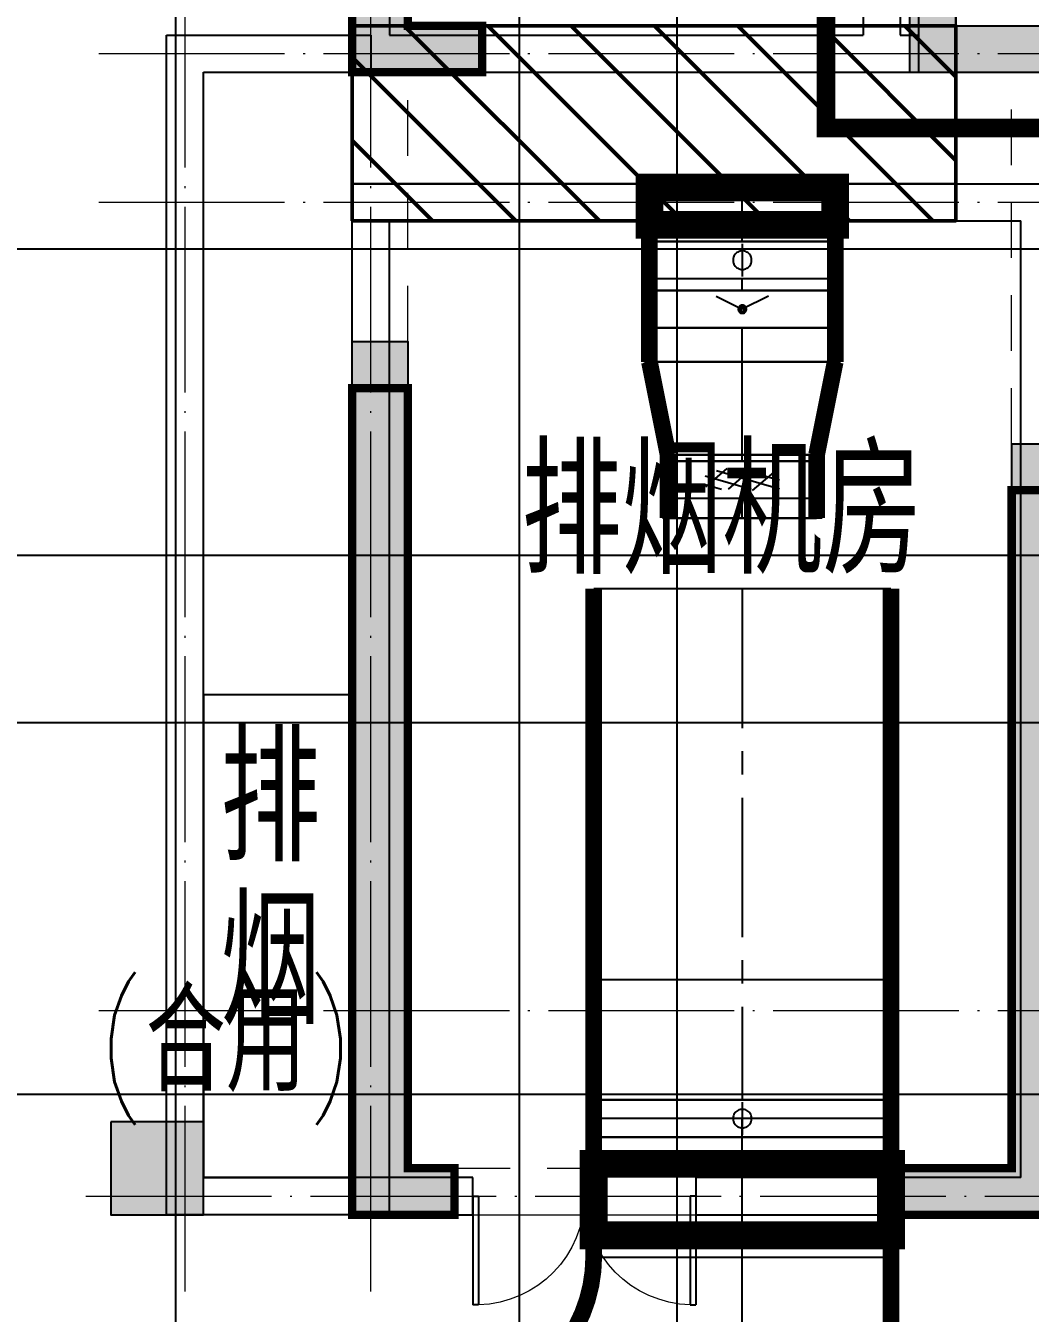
# Model space of a CAD drawing. Extents: x 369444 to 684549, y -549309 to 575337.
# Drawn here: x 571917 to 577324, y 265177 to 272107 of the extents above; entities that cross this region are included whole.
import ezdxf

# ---------------------------------------------------------------- set-up
doc = ezdxf.new("R2010")
doc.units = 0
doc.header["$LTSCALE"] = 1000
doc.header["$MEASUREMENT"] = 0
for name, pattern in [('CENTER2', [1.125, 0.75, -0.125, 0.125, -0.125]), ('DASH', [0.35, 0.25, -0.1]), ('DOTE', [2.42, 2, -0.2, 0.02, -0.2]), ('线型3', [500, 300, -200])]:
    doc.linetypes.add(name, pattern=pattern)
for name, color, linetype in [('00', 4, 'Continuous'), ('COLUMN', 9, 'Continuous'), ('DOTE', 1, 'Continuous'), ('DUCT-排烟中心线', 5, 'CENTER2'), ('DUCT-排烟法兰', 4, 'Continuous'), ('DUCT-排烟管', 2, 'Continuous'), ('DUCT-排烟管端线', 4, 'Continuous'), ('DUCT-排烟阀门', 7, 'Continuous'), ('PUB_HATCH', 8, 'Continuous'), ('T-填充', 8, 'Continuous'), ('WALL', 9, 'Continuous'), ('WINDOW', 4, 'Continuous'), ('砼墙', 151, 'Continuous'), ('车库风井', 6, 'Continuous'), ('防火分区线', 7, 'Continuous'), ('颜洞口', 1, 'Continuous'), ('风管标注', 3, 'Continuous')]:
    doc.layers.add(name, color=color, linetype=linetype)
for name, color, linetype, lineweight in [('DOTE2', 122, 'DOTE', 9), ('TEXT', 7, 'Continuous', 13), ('梁', 4, 'Continuous', 18), ('梁虚线', 134, '线型3', 18)]:
    doc.layers.add(name, color=color, linetype=linetype, lineweight=lineweight)
doc.layers.add('FH-全面积', color=1, linetype='Continuous', lineweight=50, plot=False)
doc.styles.add('_HZTXT', font='txt.shx', dxfattribs={"width": 0.8, "bigfont": 'HZTXT.shx'})

# ---------------------------------------------------------------- blocks, each defined once
blk = doc.blocks.new('$DorLib2D$00000002')
for p, q in [((-0.5, 0), (-0.5, 0.4875)), ((-0.475, 0.4875), (-0.5, 0.4875)), ((-0.475, 0), (-0.475, 0.4875)), ((0.475, 0), (0.475, 0.4875)), ((0.475, 0.4875), (0.5, 0.4875)), ((0.5, 0), (0.5, 0.4875)), ((-0.5, 0), (-0.475, 0)), ((0.5, 0), (0.475, 0))]:
    blk.add_line(p, q)
at = {"lineweight": 13}
for centre, start, end in [((-0.4875, 0), 0, 88.53072), ((0.4875, 0), 91.46928, 180)]:
    blk.add_arc(centre, 0.4875, start, end, dxfattribs=at)
blk = doc.blocks.new('column500')
h = blk.add_hatch(color=0)
h.dxf.hatch_style = 1
h.paths.add_polyline_path([(-216380.9, -381439.9), (-215880.9, -381439.9), (-215880.9, -380939.9), (-216380.9, -380939.9)])
at = {"color": 0}
blk.add_lwpolyline([(-216380.9, -381439.9), (-215880.9, -381439.9), (-215880.9, -380939.9), (-216380.9, -380939.9)], close=True, dxfattribs=at)
blk = doc.blocks.new('ppljkghdfgdf')
h = blk.add_hatch(color=0)
h.dxf.hatch_style = 1
h.paths.add_polyline_path([(38490832371.5, 3905363301), (38490832371.5, 3905363101), (38490832571.5, 3905363101), (38490832571.5, 3905363301)])
at = {"color": 0}
blk.add_lwpolyline([(38490832371.5, 3905363301), (38490832371.5, 3905363101), (38490832571.5, 3905363101), (38490832571.5, 3905363301)], close=True, dxfattribs=at)
blk = doc.blocks.new('N-风管')
at = {"layer": 'DUCT-排烟中心线', "color": 0}
for p, q in [((38489411730.664467, 3905365418.892407), (38489411730.664467, 3905365730.369666)), ((38489411730.664467, 3905365418.892407), (38489411730.664467, 3905365730.369666)), ((38489411730.664467, 3905365154.890109), (38489411730.664467, 3905365218.492407)), ((38489411730.664467, 3905364771.28462), (38489411730.664467, 3905364954.490109)), ((38489411730.664467, 3905364271.28462), (38489411730.664467, 3905364771.28462)), ((38489411730.664467, 3905364236.709904), (38489411730.664467, 3905364271.28462)), ((38489411730.664467, 3905363930.569667), (38489411730.664467, 3905364036.309904)), ((38489411730.664467, 3905363550.469666), (38489411730.664467, 3905360798.58187)), ((38489411730.664467, 3905359951.875296), (38489411730.664467, 3905360698.38187)), ((38489411730.664467, 3905358355.368617), (38489411730.664467, 3905360005.368721))]:
    blk.add_line(p, q, dxfattribs=at)
at = {"layer": 'DUCT-排烟法兰', "color": 0}
for p, q in [((38489412260.664467, 3905365418.792407), (38489411200.664467, 3905365418.792407)), ((38489412260.664467, 3905365418.792407), (38489411200.664467, 3905365418.792407)), ((38489412260.664467, 3905365218.592407), (38489411200.664467, 3905365218.592407)), ((38489412260.664467, 3905364771.18462), (38489411200.664467, 3905364771.18462)), ((38489412160.664467, 3905364271.38462), (38489411300.664467, 3905364271.38462)), ((38489412160.664467, 3905364236.609904), (38489411300.664467, 3905364236.609904)), ((38489412160.664467, 3905364036.409904), (38489411300.664467, 3905364036.409904)), ((38489412160.664467, 3905363930.469666), (38489411300.664467, 3905363930.469666)), ((38489412570.664467, 3905361444.788444), (38489410890.664467, 3905361444.788444)), ((38489410890.664467, 3905360798.48187), (38489412570.664467, 3905360798.48187)), ((38489410890.664467, 3905360598.28187), (38489412570.664467, 3905360598.28187))]:
    blk.add_line(p, q, dxfattribs=at)
at = {"layer": 'DUCT-排烟法兰', "color": 0, "linetype": 'ByBlock'}
for p, q in [((38489412260.664467, 3905365154.790109), (38489411200.664467, 3905365154.790109)), ((38489412260.664467, 3905364954.590109), (38489411200.664467, 3905364954.590109))]:
    blk.add_line(p, q, dxfattribs=at)
at = {"layer": 'DUCT-排烟管', "color": 0, "const_width": 90}
for points in [[(38489411230.664467, 3905365730.369666), (38489411230.664467, 3905365418.892407)], [(38489411230.664467, 3905365730.369666), (38489411230.664467, 3905365418.892407)], [(38489412230.664467, 3905365418.892407), (38489412230.664467, 3905365730.369666)], [(38489412230.664467, 3905365418.892407), (38489412230.664467, 3905365730.369666)], [(38489411230.664467, 3905365218.692407), (38489411230.664467, 3905365418.692407)], [(38489412230.664467, 3905365418.692407), (38489412230.664467, 3905365218.692407)], [(38489411230.664467, 3905365218.492407), (38489411230.664467, 3905365154.890109)], [(38489412230.664467, 3905365154.890109), (38489412230.664467, 3905365218.492407)], [(38489411230.664467, 3905364954.690109), (38489411230.664467, 3905365154.690109)], [(38489412230.664467, 3905365154.690109), (38489412230.664467, 3905364954.690109)], [(38489411230.664467, 3905364954.490109), (38489411230.664467, 3905364771.28462)], [(38489412230.664467, 3905364771.28462), (38489412230.664467, 3905364954.490109)], [(38489411330.664467, 3905364271.28462), (38489411230.664467, 3905364771.28462)], [(38489412130.664467, 3905364271.28462), (38489412230.664467, 3905364771.28462)], [(38489411330.664467, 3905364271.28462), (38489411330.664467, 3905364236.709904)], [(38489412130.664467, 3905364236.709904), (38489412130.664467, 3905364271.28462)], [(38489411330.664467, 3905364036.509904), (38489411330.664467, 3905364236.509904)], [(38489412130.664467, 3905364236.509904), (38489412130.664467, 3905364036.509904)], [(38489411330.664467, 3905364036.309904), (38489411330.664467, 3905363930.569667)], [(38489412130.664467, 3905363930.569667), (38489412130.664467, 3905364036.309904)], [(38489410930.664467, 3905363550.469666), (38489410930.664467, 3905360798.58187)], [(38489412530.664467, 3905360798.58187), (38489412530.664467, 3905363550.469666)], [(38489410930.664467, 3905360598.38187), (38489410930.664467, 3905360798.38187)], [(38489412530.664467, 3905360798.38187), (38489412530.664467, 3905360598.38187)], [(38489410930.664467, 3905360698.38187), (38489410930.664467, 3905359951.875296)], [(38489412530.664467, 3905359951.875296), (38489412530.664467, 3905360698.38187)], [(38489410930.664467, 3905360005.368721), (38489410930.664467, 3905359955.368719)], [(38489412530.664467, 3905359355.368617), (38489412530.664467, 3905360005.368721)]]:
    blk.add_lwpolyline(points, dxfattribs=at)
at = {"layer": 'DUCT-排烟管', "color": 0, "extrusion": (0, 0, -1), "const_width": 90}
blk.add_lwpolyline([(-38489410930.664467, 3905359955.368719, 0.4142135542), (-38489410130.664467, 3905359155.368719)], format="xyb", dxfattribs=at)
at = {"layer": 'DUCT-排烟管端线', "color": 0}
for p, q in [((38489412230.664467, 3905365730.369666), (38489411230.664467, 3905365730.369666)), ((38489412230.664467, 3905365730.369666), (38489411230.664467, 3905365730.369666)), ((38489411230.664467, 3905365418.892407), (38489412230.664467, 3905365418.892407)), ((38489411230.664467, 3905365418.892407), (38489412230.664467, 3905365418.892407)), ((38489412230.664467, 3905365418.692407), (38489411230.664467, 3905365418.692407)), ((38489412230.664467, 3905365218.692407), (38489411230.664467, 3905365218.692407)), ((38489412230.664467, 3905365218.492407), (38489411230.664467, 3905365218.492407)), ((38489411230.664467, 3905365154.890109), (38489412230.664467, 3905365154.890109)), ((38489411230.664467, 3905365154.690109), (38489412230.664467, 3905365154.690109)), ((38489411230.664467, 3905364954.690109), (38489412230.664467, 3905364954.690109)), ((38489412230.664467, 3905364954.490109), (38489411230.664467, 3905364954.490109)), ((38489411230.664467, 3905364771.28462), (38489412230.664467, 3905364771.28462)), ((38489412230.664467, 3905364771.28462), (38489411230.664467, 3905364771.28462)), ((38489412130.664467, 3905364271.28462), (38489411330.664467, 3905364271.28462)), ((38489411330.664467, 3905364271.28462), (38489412130.664467, 3905364271.28462)), ((38489411330.664467, 3905364236.709904), (38489412130.664467, 3905364236.709904)), ((38489412130.664467, 3905364236.509904), (38489411330.664467, 3905364236.509904)), ((38489412130.664467, 3905364036.509904), (38489411330.664467, 3905364036.509904)), ((38489412130.664467, 3905364036.309904), (38489411330.664467, 3905364036.309904)), ((38489411330.664467, 3905363930.569667), (38489412130.664467, 3905363930.569667)), ((38489412530.664467, 3905363550.469666), (38489410930.664467, 3905363550.469666)), ((38489410930.664467, 3905360798.58187), (38489412530.664467, 3905360798.58187)), ((38489412530.664467, 3905360798.38187), (38489410930.664467, 3905360798.38187)), ((38489412530.664467, 3905360698.38187), (38489410930.664467, 3905360698.38187)), ((38489412530.664467, 3905360598.38187), (38489410930.664467, 3905360598.38187)), ((38489412530.664467, 3905360005.368721), (38489410930.664467, 3905360005.368721)), ((38489410930.664467, 3905359951.875296), (38489412530.664467, 3905359951.875296))]:
    blk.add_line(p, q, dxfattribs=at)
at = {"layer": 'DUCT-排烟阀门', "color": 0}
for p, q in [((38489411688.448067, 3905365345.483747), (38489411685.423111, 3905365339.981372)), ((38489411692.138802, 3905365350.563607), (38489411688.448067, 3905365345.483747)), ((38489411696.437111, 3905365355.140839), (38489411692.138802, 3905365350.563607)), ((38489411701.275208, 3905365359.143257), (38489411696.437111, 3905365355.140839)), ((38489411706.576782, 3905365362.507741), (38489411701.275208, 3905365359.143257)), ((38489411712.25824, 3905365365.181231), (38489411706.576782, 3905365362.507741)), ((38489411718.229973, 3905365367.121565), (38489411712.25824, 3905365365.181231)), ((38489411724.397797, 3905365368.298142), (38489411718.229973, 3905365367.121565)), ((38489411730.664467, 3905365368.692407), (38489411724.397797, 3905365368.298142)), ((38489411730.664467, 3905365406.192407), (38489411730.664467, 3905365231.192407)), ((38489411736.931129, 3905365368.298142), (38489411730.664467, 3905365368.692407)), ((38489411743.098961, 3905365367.121565), (38489411736.931129, 3905365368.298142)), ((38489411749.070686, 3905365365.181231), (38489411743.098961, 3905365367.121565)), ((38489411754.752151, 3905365362.507741), (38489411749.070686, 3905365365.181231)), ((38489411760.053726, 3905365359.143257), (38489411754.752151, 3905365362.507741)), ((38489411764.891823, 3905365355.140839), (38489411760.053726, 3905365359.143257)), ((38489411769.190132, 3905365350.563606), (38489411764.891823, 3905365355.140839)), ((38489411772.880859, 3905365345.483747), (38489411769.190132, 3905365350.563606)), ((38489411775.905823, 3905365339.981371), (38489411772.880859, 3905365345.483747)), ((38489411681.550102, 3905365328.061473), (38489411680.76313, 3905365321.831933)), ((38489411680.76313, 3905365321.831933), (38489411680.76313, 3905365315.552881)), ((38489411680.76313, 3905365315.552881), (38489411681.550102, 3905365309.323341)), ((38489411683.111641, 3905365334.143257), (38489411681.550102, 3905365328.061473)), ((38489411681.550102, 3905365309.323341), (38489411683.111641, 3905365303.241558)), ((38489411685.423111, 3905365339.981372), (38489411683.111641, 3905365334.143257)), ((38489411683.111641, 3905365303.241558), (38489411685.423111, 3905365297.403443)), ((38489411685.423111, 3905365297.403443), (38489411688.448067, 3905365291.901068)), ((38489411688.448067, 3905365291.901068), (38489411692.138802, 3905365286.821208)), ((38489411692.138802, 3905365286.821208), (38489411696.437111, 3905365282.243976)), ((38489411696.437111, 3905365282.243976), (38489411701.275208, 3905365278.241558)), ((38489411701.275208, 3905365278.241558), (38489411706.576782, 3905365274.877073)), ((38489411706.576782, 3905365274.877073), (38489411712.25824, 3905365272.203583)), ((38489411749.070686, 3905365272.203583), (38489411754.752151, 3905365274.877073)), ((38489411754.752151, 3905365274.877073), (38489411760.053726, 3905365278.241557)), ((38489411760.053726, 3905365278.241557), (38489411764.891823, 3905365282.243976)), ((38489411764.891823, 3905365282.243976), (38489411769.190132, 3905365286.821208)), ((38489411769.190132, 3905365286.821208), (38489411772.880859, 3905365291.901067)), ((38489411772.880859, 3905365291.901067), (38489411775.905823, 3905365297.403442)), ((38489411778.217293, 3905365334.143257), (38489411775.905823, 3905365339.981371)), ((38489411775.905823, 3905365297.403442), (38489411778.217293, 3905365303.241557)), ((38489411779.778831, 3905365328.061473), (38489411778.217293, 3905365334.143257)), ((38489411778.217293, 3905365303.241557), (38489411779.778831, 3905365309.323341)), ((38489411780.565804, 3905365321.831933), (38489411779.778831, 3905365328.061473)), ((38489411779.778831, 3905365309.323341), (38489411780.565804, 3905365315.552881)), ((38489411780.565804, 3905365315.552881), (38489411780.565804, 3905365321.831933)), ((38489411712.25824, 3905365272.203583), (38489411718.229973, 3905365270.263249)), ((38489411718.229973, 3905365270.263249), (38489411724.397797, 3905365269.086672)), ((38489411724.397797, 3905365269.086672), (38489411730.664467, 3905365268.692407)), ((38489411730.664467, 3905365268.692407), (38489411736.931129, 3905365269.086672)), ((38489411736.931129, 3905365269.086672), (38489411743.098961, 3905365270.263249)), ((38489411743.098961, 3905365270.263249), (38489411749.070686, 3905365272.203583)), ((38489411590.664467, 3905365124.690109), (38489411730.664467, 3905365054.690109)), ((38489411712.981827, 3905365068.043432), (38489411710.829247, 3905365064.566892)), ((38489411715.736572, 3905365071.065241), (38489411712.981827, 3905365068.043432)), ((38489411718.999657, 3905365073.529415), (38489411715.736572, 3905365071.065241)), ((38489411722.660004, 3905365075.352039), (38489411718.999657, 3905365073.529415)), ((38489411722.551529, 3905365067.314098), (38489411720.309036, 3905365065.550582)), ((38489411725.087242, 3905365068.621349), (38489411722.551529, 3905365067.314098)), ((38489411726.592903, 3905365076.471045), (38489411722.660004, 3905365075.352039)), ((38489411727.824532, 3905365069.425089), (38489411725.087242, 3905365068.621349)), ((38489411730.664467, 3905365076.848329), (38489411726.592903, 3905365076.471045)), ((38489411730.664467, 3905365069.696269), (38489411727.824532, 3905365069.425089)), ((38489411870.664467, 3905365124.690109), (38489411730.664467, 3905365054.690109)), ((38489411734.736031, 3905365076.47104), (38489411730.664467, 3905365076.848329)), ((38489411733.504402, 3905365069.425086), (38489411730.664467, 3905365069.696269)), ((38489411736.241692, 3905365068.621344), (38489411733.504402, 3905365069.425086)), ((38489411738.668938, 3905365075.352028), (38489411734.736031, 3905365076.47104)), ((38489411738.777397, 3905365067.31409), (38489411736.241692, 3905365068.621344)), ((38489411742.329269, 3905365073.529398), (38489411738.668938, 3905365075.352028)), ((38489411741.019897, 3905365065.550572), (38489411738.777397, 3905365067.31409)), ((38489411745.592361, 3905365071.06522), (38489411742.329269, 3905365073.529398)), ((38489411748.347107, 3905365068.043407), (38489411745.592361, 3905365071.06522)), ((38489411750.499687, 3905365064.566863), (38489411748.347107, 3905365068.043407)), ((38489411709.352127, 3905365060.754009), (38489411708.600769, 3905365056.734627)), ((38489411708.600769, 3905365056.734627), (38489411708.600769, 3905365052.645622)), ((38489411708.600769, 3905365052.645622), (38489411709.352127, 3905365048.626239)), ((38489411710.829247, 3905365064.566892), (38489411709.352127, 3905365060.754009)), ((38489411709.352127, 3905365048.626239), (38489411710.829247, 3905365044.813354)), ((38489411710.829247, 3905365044.813354), (38489411712.981827, 3905365041.336811)), ((38489411712.981827, 3905365041.336811), (38489411715.736572, 3905365038.314998)), ((38489411716.081306, 3905365058.227952), (38489411715.675308, 3905365055.404138)), ((38489411715.675308, 3905365055.404138), (38489411715.81105, 3905365052.554517)), ((38489411715.736572, 3905365038.314998), (38489411718.999657, 3905365035.850819)), ((38489411715.81105, 3905365052.554517), (38489411716.483627, 3905365049.782082)), ((38489411717.014389, 3905365060.9239), (38489411716.081306, 3905365058.227952)), ((38489411716.483627, 3905365049.782082), (38489411717.668747, 3905365047.187036)), ((38489411718.440811, 3905365063.394542), (38489411717.014389, 3905365060.9239)), ((38489411717.668747, 3905365047.187036), (38489411719.32357, 3905365044.86317)), ((38489411720.309036, 3905365065.550582), (38489411718.440811, 3905365063.394542)), ((38489411718.999657, 3905365035.850819), (38489411722.660004, 3905365034.02819)), ((38489411719.32357, 3905365044.86317), (38489411721.388283, 3905365042.894475)), ((38489411720.234711, 3905365057.220338), (38489411719.944344, 3905365055.200769)), ((38489411719.944344, 3905365055.200769), (38489411720.04142, 3905365053.162743)), ((38489411720.04142, 3905365053.162743), (38489411720.522453, 3905365051.17992)), ((38489411720.902039, 3905365059.148458), (38489411720.234711, 3905365057.220338)), ((38489411720.522453, 3905365051.17992), (38489411721.370033, 3905365049.323965)), ((38489411721.922203, 3905365060.915442), (38489411720.902039, 3905365059.148458)), ((38489411721.370033, 3905365049.323965), (38489411722.553551, 3905365047.661955)), ((38489411721.388283, 3905365042.894475), (38489411723.788254, 3905365041.352106)), ((38489411723.258339, 3905365062.457427), (38489411721.922203, 3905365060.915442)), ((38489411722.553551, 3905365047.661955), (38489411724.030212, 3905365046.253962)), ((38489411722.660004, 3905365034.02819), (38489411726.592903, 3905365032.909178)), ((38489411724.862152, 3905365063.718679), (38489411723.258339, 3905365062.457427)), ((38489411723.788254, 3905365041.352106), (38489411726.436737, 3905365040.291806)), ((38489411724.030212, 3905365046.253962), (38489411725.746651, 3905365045.150873)), ((38489411726.675682, 3905365064.653616), (38489411724.862152, 3905365063.718679)), ((38489411725.746651, 3905365045.150873), (38489411727.640831, 3905365044.392557)), ((38489411726.436737, 3905365040.291806), (38489411729.238037, 3905365039.751899)), ((38489411726.592903, 3905365032.909178), (38489411730.664467, 3905365032.531889)), ((38489411728.633369, 3905365065.228446), (38489411726.675682, 3905365064.653616)), ((38489411727.640831, 3905365044.392557), (38489411729.644287, 3905365044.006421)), ((38489411730.664467, 3905365065.422393), (38489411728.633369, 3905365065.228446)), ((38489411729.238037, 3905365039.751899), (38489411732.090889, 3905365039.751897)), ((38489411729.644287, 3905365044.006421), (38489411731.684639, 3905365044.006422)), ((38489411732.695557, 3905365065.228447), (38489411730.664467, 3905365065.422393)), ((38489411730.664467, 3905365032.531889), (38489411734.736031, 3905365032.909172)), ((38489411731.684639, 3905365044.006422), (38489411733.688103, 3905365044.392558)), ((38489411732.090889, 3905365039.751897), (38489411734.892189, 3905365040.291802)), ((38489411734.653252, 3905365064.653618), (38489411732.695557, 3905365065.228447)), ((38489411733.688103, 3905365044.392558), (38489411735.582283, 3905365045.150876)), ((38489411736.466782, 3905365063.718682), (38489411734.653252, 3905365064.653618)), ((38489411734.736031, 3905365032.909172), (38489411738.668938, 3905365034.028178)), ((38489411734.892189, 3905365040.291802), (38489411737.540688, 3905365041.352098)), ((38489411735.582283, 3905365045.150876), (38489411737.298721, 3905365046.253965)), ((38489411738.070587, 3905365062.45743), (38489411736.466782, 3905365063.718682)), ((38489411737.298721, 3905365046.253965), (38489411738.775383, 3905365047.661959)), ((38489411737.540688, 3905365041.352098), (38489411739.940659, 3905365042.894466)), ((38489411739.406731, 3905365060.915446), (38489411738.070587, 3905365062.45743)), ((38489411738.668938, 3905365034.028178), (38489411742.329269, 3905365035.850802)), ((38489411738.775383, 3905365047.661959), (38489411739.9589, 3905365049.323969)), ((38489411740.426903, 3905365059.148463), (38489411739.406731, 3905365060.915446)), ((38489411739.940659, 3905365042.894466), (38489411742.005363, 3905365044.863158)), ((38489411739.9589, 3905365049.323969), (38489411740.806488, 3905365051.179925)), ((38489411741.094223, 3905365057.220343), (38489411740.426903, 3905365059.148463)), ((38489411740.806488, 3905365051.179925), (38489411741.287514, 3905365053.162748)), ((38489411742.888123, 3905365063.394529), (38489411741.019897, 3905365065.550572)), ((38489411741.384598, 3905365055.200774), (38489411741.094223, 3905365057.220343)), ((38489411741.287514, 3905365053.162748), (38489411741.384598, 3905365055.200774)), ((38489411742.005363, 3905365044.863158), (38489411743.660179, 3905365047.187022)), ((38489411742.329269, 3905365035.850802), (38489411745.592361, 3905365038.314976)), ((38489411744.314537, 3905365060.923886), (38489411742.888123, 3905365063.394529)), ((38489411743.660179, 3905365047.187022), (38489411744.845299, 3905365049.782068)), ((38489411745.247627, 3905365058.227938), (38489411744.314537, 3905365060.923886)), ((38489411744.845299, 3905365049.782068), (38489411745.517883, 3905365052.554502)), ((38489411745.653633, 3905365055.404123), (38489411745.247627, 3905365058.227938)), ((38489411745.517883, 3905365052.554502), (38489411745.653633, 3905365055.404123)), ((38489411745.592361, 3905365038.314976), (38489411748.347107, 3905365041.336785)), ((38489411748.347107, 3905365041.336785), (38489411750.499687, 3905365044.813326)), ((38489411751.976807, 3905365060.753978), (38489411750.499687, 3905365064.566863)), ((38489411750.499687, 3905365044.813326), (38489411751.976807, 3905365048.626209)), ((38489411752.728157, 3905365056.734595), (38489411751.976807, 3905365060.753978)), ((38489411751.976807, 3905365048.626209), (38489411752.728157, 3905365052.64559)), ((38489411752.728157, 3905365052.64559), (38489411752.728157, 3905365056.734595)), ((38489411533.825958, 3905364098.117055), (38489411649.296013, 3905364198.117055)), ((38489411591.493797, 3905364186.509904), (38489411930.664467, 3905364088.599764)), ((38489411656.363083, 3905364086.509904), (38489411771.833138, 3905364186.509904)), ((38489411751.493797, 3905364186.509904), (38489411930.664467, 3905364134.787786)), ((38489411785.860451, 3905364078.384899), (38489411901.330513, 3905364178.384899)), ((38489411530.664467, 3905364157.881796), (38489411777.903954, 3905364086.509904)), ((38489411530.664467, 3905364111.693775), (38489411617.903954, 3905364086.509904)), ((38489411730.664467, 3905360785.88187), (38489411730.664467, 3905360610.88187)), ((38489411681.550102, 3905360707.750936), (38489411680.76313, 3905360701.521396)), ((38489411680.76313, 3905360701.521396), (38489411680.76313, 3905360695.242344)), ((38489411683.111641, 3905360713.83272), (38489411681.550102, 3905360707.750936)), ((38489411685.423111, 3905360719.670835), (38489411683.111641, 3905360713.83272)), ((38489411688.448067, 3905360725.17321), (38489411685.423111, 3905360719.670835)), ((38489411692.138802, 3905360730.253069), (38489411688.448067, 3905360725.17321)), ((38489411696.437111, 3905360734.830301), (38489411692.138802, 3905360730.253069)), ((38489411701.275208, 3905360738.83272), (38489411696.437111, 3905360734.830301)), ((38489411706.576782, 3905360742.197204), (38489411701.275208, 3905360738.83272)), ((38489411712.25824, 3905360744.870694), (38489411706.576782, 3905360742.197204)), ((38489411718.229973, 3905360746.811028), (38489411712.25824, 3905360744.870694)), ((38489411724.397797, 3905360747.987605), (38489411718.229973, 3905360746.811028)), ((38489411730.664467, 3905360748.38187), (38489411724.397797, 3905360747.987605)), ((38489411736.931129, 3905360747.987605), (38489411730.664467, 3905360748.38187)), ((38489411743.098961, 3905360746.811028), (38489411736.931129, 3905360747.987605)), ((38489411749.070686, 3905360744.870694), (38489411743.098961, 3905360746.811028)), ((38489411754.752151, 3905360742.197204), (38489411749.070686, 3905360744.870694)), ((38489411760.053726, 3905360738.832719), (38489411754.752151, 3905360742.197204)), ((38489411764.891823, 3905360734.830301), (38489411760.053726, 3905360738.832719)), ((38489411769.190132, 3905360730.253069), (38489411764.891823, 3905360734.830301)), ((38489411772.880859, 3905360725.173209), (38489411769.190132, 3905360730.253069)), ((38489411775.905823, 3905360719.670834), (38489411772.880859, 3905360725.173209)), ((38489411778.217293, 3905360713.832719), (38489411775.905823, 3905360719.670834)), ((38489411779.778831, 3905360707.750936), (38489411778.217293, 3905360713.832719)), ((38489411780.565804, 3905360701.521396), (38489411779.778831, 3905360707.750936)), ((38489411780.565804, 3905360695.242343), (38489411780.565804, 3905360701.521396)), ((38489411680.76313, 3905360695.242344), (38489411681.550102, 3905360689.012804)), ((38489411681.550102, 3905360689.012804), (38489411683.111641, 3905360682.93102)), ((38489411683.111641, 3905360682.93102), (38489411685.423111, 3905360677.092906)), ((38489411685.423111, 3905360677.092906), (38489411688.448067, 3905360671.59053)), ((38489411688.448067, 3905360671.59053), (38489411692.138802, 3905360666.510671)), ((38489411692.138802, 3905360666.510671), (38489411696.437111, 3905360661.933438)), ((38489411696.437111, 3905360661.933438), (38489411701.275208, 3905360657.93102)), ((38489411701.275208, 3905360657.93102), (38489411706.576782, 3905360654.566536)), ((38489411706.576782, 3905360654.566536), (38489411712.25824, 3905360651.893045)), ((38489411712.25824, 3905360651.893045), (38489411718.229973, 3905360649.952712)), ((38489411718.229973, 3905360649.952712), (38489411724.397797, 3905360648.776135)), ((38489411724.397797, 3905360648.776135), (38489411730.664467, 3905360648.38187)), ((38489411730.664467, 3905360648.38187), (38489411736.931129, 3905360648.776134)), ((38489411736.931129, 3905360648.776134), (38489411743.098961, 3905360649.952712)), ((38489411743.098961, 3905360649.952712), (38489411749.070686, 3905360651.893045)), ((38489411749.070686, 3905360651.893045), (38489411754.752151, 3905360654.566535)), ((38489411754.752151, 3905360654.566535), (38489411760.053726, 3905360657.93102)), ((38489411760.053726, 3905360657.93102), (38489411764.891823, 3905360661.933438)), ((38489411764.891823, 3905360661.933438), (38489411769.190132, 3905360666.51067)), ((38489411769.190132, 3905360666.51067), (38489411772.880859, 3905360671.59053)), ((38489411772.880859, 3905360671.59053), (38489411775.905823, 3905360677.092905)), ((38489411775.905823, 3905360677.092905), (38489411778.217293, 3905360682.93102)), ((38489411778.217293, 3905360682.93102), (38489411779.778831, 3905360689.012804)), ((38489411779.778831, 3905360689.012804), (38489411780.565804, 3905360695.242343))]:
    blk.add_line(p, q, dxfattribs=at)
at = {"layer": '颜洞口', "color": 0, "const_width": 150}
blk.add_lwpolyline([(38489411230.664467, 3905365509.007752), (38489412230.664467, 3905365509.007752), (38489412230.664467, 3905365709.546528), (38489411230.664467, 3905365709.546528)], close=True, dxfattribs=at)
at = {"layer": '颜洞口', "color": 0, "const_width": 150, "elevation": -3000}
blk.add_lwpolyline([(38489412530.657387, 3905360454.791641), (38489410930.666634, 3905360454.791641), (38489410930.666634, 3905360069.934337), (38489412530.657387, 3905360069.934337)], close=True, dxfattribs=at)
blk = doc.blocks.new('17#梁图')
at = {"layer": '梁', "color": 0, "lineweight": 18, "ltscale": 1}
for p, q in [((-4584209.7, 2806623.2), (-4584209.7, 2808073.2)), ((-4583659.7, 2801923.2), (-4581259.7, 2801923.2))]:
    blk.add_line(p, q, dxfattribs=at)
at = {"layer": '梁虚线', "color": 0, "lineweight": 18, "ltscale": 0.001}
for p, q in [((-4583909.7, 2806623.2), (-4583909.7, 2808073.2)), ((-4583509.7, 2808073.2), (-4581209.7, 2808073.2)), ((-4580659.7, 2806073.2), (-4580659.7, 2808073.2)), ((-4583659.7, 2802173.2), (-4581259.7, 2802173.2))]:
    blk.add_line(p, q, dxfattribs=at)
at = {"layer": '砼墙', "color": 0, "ltscale": 1}
for p, q in [((-4581209.7, 2811223.2), (-4581209.7, 2808073.2)), ((-4581209.7, 2808073.2), (-4577609.7, 2808073.2))]:
    blk.add_line(p, q, dxfattribs=at)
at = {"layer": '砼墙', "color": 0, "ltscale": 1, "const_width": 45}
for points in [[(-4583509.7, 2808073.2), (-4584209.7, 2808073.2), (-4584209.7, 2811473.2), (-4583534.7, 2811473.2), (-4583534.7, 2811223.2), (-4583909.7, 2811223.2), (-4583909.7, 2808323.2), (-4583509.7, 2808323.2)], [(-4583659.7, 2801923.2), (-4584209.7, 2801923.2), (-4584209.7, 2806373.2), (-4583909.7, 2806373.2), (-4583909.7, 2802173.2), (-4583659.7, 2802173.2)], [(-4579709.7, 2802923.2), (-4580409.7, 2802923.2), (-4580409.7, 2801923.2), (-4581259.7, 2801923.2), (-4581259.7, 2802173.2), (-4580659.7, 2802173.2), (-4580659.7, 2803173.2), (-4580659.7, 2805823.2), (-4580409.7, 2805823.2), (-4580409.7, 2803173.2), (-4579709.7, 2803173.2)]]:
    blk.add_lwpolyline(points, close=True, dxfattribs=at)

msp = doc.modelspace()

# ---------------------------------------------------------------- hatches: boundary and pattern name
at = {"layer": 'FH-全面积'}
h = msp.add_hatch(dxfattribs=at)
h.set_pattern_fill('ANSI31', color=4, scale=200, angle=90)
h.set_pattern_definition([(135, (-4391550.1, -1821318.92), (-224.506403, -224.506403), [])])
h.paths.add_polyline_path([(573674.5, 271057), (576924.5, 271057), (576924.5, 272107), (573674.5, 272107)])
at = {"layer": 'PUB_HATCH'}
for points in [[(576724.5, 271857), (576924.5, 272107), (576924.5, 275007), (576724.5, 275257)], [(576924.5, 272107), (576724.5, 271857), (580274.5, 271857), (580474.5, 272107)]]:
    msp.add_hatch(color=256, dxfattribs=at).paths.add_polyline_path(points)
at = {"layer": 'T-填充'}
h = msp.add_hatch(color=8, dxfattribs=at)
h.dxf.hatch_style = 1
h.paths.add_polyline_path([(600674.5, 278557), (600674.5, 279057), (600124.5, 279057), (600124.5, 278557)])
h.paths.add_polyline_path([(599974.5, 277257), (599974.5, 277007), (599974.5, 276857), (600124.5, 276857), (600374.5, 276857), (600374.5, 277257)], flags=17)
h.paths.add_polyline_path([(588424.5, 278557), (588424.5, 279007), (587974.5, 279007), (587974.5, 278557)])
h.paths.add_polyline_path([(588224.5, 277257), (587774.5, 277257), (587774.5, 276857), (588024.5, 276857), (588224.5, 276857), (588224.5, 277007)], flags=17)
h.paths.add_polyline_path([(607624.5, 275007), (605574.5, 275007), (605574.5, 278557), (605174.5, 278557), (605174.5, 278757), (605574.5, 278757), (605574.5, 283457), (603074.5, 283457), (603074.5, 281057), (602324.5, 281057), (602324.5, 281257), (602874.5, 281257), (602874.5, 283457), (600674.5, 283457), (600674.5, 281257), (601224.5, 281257), (601224.5, 281057), (600424.5, 281057), (600424.5, 283707), (602874.5, 283707), (605824.5, 283707), (605824.5, 278757), (605824.5, 275257), (607874.5, 275257), (611474.5, 275257), (614474.5, 275257), (614474.5, 272107), (614474.5, 265707), (613924.5, 265707), (613924.5, 265957), (614174.5, 265957), (614174.5, 271857), (613774.5, 271857), (613774.5, 272107), (614174.5, 272107), (614174.5, 275007), (611474.5, 275007), (611474.5, 273257), (611224.5, 273257), (611224.5, 275007), (607874.5, 275007), (607874.5, 274157), (607624.5, 274157)])
h.paths.add_polyline_path([(592274.5, 274207), (591724.5, 274207), (591724.5, 274457), (592274.5, 274457), (592674.5, 274457), (592674.5, 274207), (592524.5, 274207), (592524.5, 271307), (590774.5, 271307), (590774.5, 271557), (592274.5, 271557)], flags=17)
h.paths.add_polyline_path([(582974.5, 283657), (582574.5, 283657), (582574.5, 282107), (582324.5, 282107), (582324.5, 283907), (582974.5, 283907)])
h.paths.add_polyline_path([(598224.5, 266707), (597374.5, 266707), (596674.5, 266707), (596674.5, 266957), (597124.5, 266957), (597124.5, 270157), (597374.5, 270157), (597374.5, 266957), (598224.5, 266957)], flags=17)
h.paths.add_polyline_path([(590774.5, 266707), (589924.5, 266707), (589924.5, 266957), (590774.5, 266957), (590774.5, 270157), (591024.5, 270157), (591024.5, 266957), (591474.5, 266957), (591474.5, 266707)], flags=17)
h.paths.add_polyline_path([(596424.5, 274207), (595874.5, 274207), (595874.5, 271557), (597374.5, 271557), (597374.5, 271307), (595624.5, 271307), (595624.5, 274207), (595474.5, 274207), (595474.5, 274457), (595874.5, 274457), (596424.5, 274457)], flags=17)
h.paths.add_polyline_path([(604774.5, 266707), (603724.5, 266707), (602974.5, 266707), (602974.5, 266957), (603724.5, 266957), (603724.5, 270757), (604024.5, 270757), (604024.5, 266957), (604774.5, 266957)], flags=17)
h.paths.add_polyline_path([(600124.5, 274232), (599674.5, 274232), (599674.5, 274482), (600374.5, 274482), (600374.5, 271307), (600124.5, 271307)], flags=17)
h.paths.add_polyline_path([(588474.5, 274207), (588024.5, 274207), (588024.5, 271307), (587774.5, 271307), (587774.5, 274457), (588474.5, 274457)], flags=17)
h.paths.add_polyline_path([(584124.5, 266707), (583374.5, 266707), (583374.5, 266957), (584124.5, 266957), (584124.5, 270657), (584424.5, 270657), (584424.5, 266957), (585174.5, 266957), (585174.5, 266707)], flags=17)
h.paths.add_polyline_path([(583024.5, 278557), (582574.5, 278557), (582574.5, 277587), (582274.5, 277587), (582274.5, 278557), (582274.5, 279957), (582574.5, 279957), (582574.5, 278757), (583024.5, 278757)])
h.paths.add_polyline_path([(574224.5, 265707), (573674.5, 265707), (573674.5, 270407), (573974.5, 270407), (573974.5, 265957), (574224.5, 265957)])
h.paths.add_polyline_path([(578174.5, 266707), (577474.5, 266707), (577474.5, 265707), (576624.5, 265707), (576624.5, 265957), (577224.5, 265957), (577224.5, 266957), (577224.5, 269857), (577474.5, 269857), (577474.5, 266957), (578174.5, 266957)], flags=17)
h.paths.add_polyline_path([(600374.5, 266707), (600024.5, 266707), (600024.5, 266957), (600074.5, 266957), (600074.5, 270157), (600374.5, 270157), (600374.5, 266957), (600574.5, 266957), (600574.5, 266707)], flags=17)
h.paths.add_polyline_path([(588124.5, 266707), (587774.5, 266707), (587574.5, 266707), (587574.5, 266957), (587774.5, 266957), (587774.5, 270157), (588074.5, 270157), (588074.5, 266957), (588124.5, 266957)], flags=17)
h.paths.add_polyline_path([(574374.5, 271857), (573674.5, 271857), (573674.5, 275257), (574349.5, 275257), (574349.5, 275007), (573974.5, 275007), (573974.5, 272107), (574374.5, 272107)])
edge = h.paths.add_edge_path()
edge.add_line((588224.5, 281257), (587474.5, 281257))
edge.add_line((587474.5, 281257), (587474.5, 283657))
edge.add_line((587474.5, 283657), (585274.5, 283657))
edge.add_line((585274.5, 283657), (585274.5, 281457))
edge.add_line((585274.5, 281457), (585824.5, 281457))
edge.add_line((585824.5, 281457), (585824.5, 281257))
edge.add_line((585824.5, 281257), (585074.5, 281257))
edge.add_line((585074.5, 281257), (585074.5, 283907))
edge.add_line((585074.5, 283907), (587474.5, 283907))
edge.add_line((587474.5, 283907), (587724.5, 283907))
edge.add_line((587724.5, 283907), (587724.5, 281507))
edge.add_line((587724.5, 281507), (588224.5, 281507))
edge.add_line((588224.5, 281507), (588224.5, 281257))
edge.add_line((588224.5, 281257), (588224.5, 281157))
edge.add_line((588224.5, 281157), (587974.5, 281157))
edge.add_line((587974.5, 281157), (587974.5, 281257))
h.paths.add_polyline_path([(588224.5, 281257), (587474.5, 281257), (587474.5, 283657), (585274.5, 283657), (585274.5, 281457), (585824.5, 281457), (585824.5, 281257), (585074.5, 281257), (585074.5, 283907), (587474.5, 283907), (587724.5, 283907), (587724.5, 281507), (588224.5, 281507)], flags=17)
edge = h.paths.add_edge_path()
edge.add_line((614224.5, 262126), (614474.5, 262126))
edge.add_line((614224.5, 262126), (614224.5, 265707))
edge.add_line((614474.5, 262126), (614474.5, 265707))
edge.add_line((588024.5, 276857), (588024.5, 276107))
edge.add_line((588024.5, 276107), (584424.5, 276107))
edge.add_line((584424.5, 276107), (584424.5, 275007))
edge.add_line((584424.5, 275007), (584424.5, 272857))
edge.add_line((584424.5, 272857), (584124.5, 272857))
edge.add_line((584124.5, 272857), (584124.5, 275007))
edge.add_line((584124.5, 275007), (582574.5, 275007))
edge.add_line((582574.5, 275007), (580524.5, 275007))
edge.add_line((580524.5, 275007), (580524.5, 274157))
edge.add_line((580524.5, 274157), (580274.5, 274157))
edge.add_line((580274.5, 274157), (580274.5, 275007))
edge.add_line((580274.5, 275007), (576924.5, 275007))
edge.add_line((576924.5, 275007), (576924.5, 272107))
edge.add_line((576924.5, 272107), (580274.5, 272107))
edge.add_line((580274.5, 272107), (580274.5, 272657))
edge.add_line((580274.5, 272657), (580524.5, 272657))
edge.add_line((580524.5, 272657), (580524.5, 271857))
edge.add_line((580524.5, 271857), (580524.5, 266957))
edge.add_line((580524.5, 266957), (580674.5, 266957))
edge.add_line((580674.5, 266957), (580674.5, 266707))
edge.add_line((580674.5, 266707), (580524.5, 266707))
edge.add_line((580524.5, 266707), (580524.5, 265957))
edge.add_line((580524.5, 265957), (610674.5, 265957))
edge.add_line((610674.5, 265957), (610674.5, 266707))
edge.add_line((610674.5, 266707), (609974.5, 266707))
edge.add_line((609974.5, 266707), (609974.5, 266957))
edge.add_line((609974.5, 266957), (610674.5, 266957))
edge.add_line((610674.5, 266957), (610674.5, 269757))
edge.add_line((610674.5, 269757), (610924.5, 269757))
edge.add_line((610924.5, 269757), (610924.5, 266957))
edge.add_line((610924.5, 266957), (610924.5, 265957))
edge.add_line((610924.5, 265957), (611924.5, 265957))
edge.add_line((611924.5, 265957), (611924.5, 271857))
edge.add_line((611924.5, 271857), (607874.5, 271857))
edge.add_line((607874.5, 271857), (607874.5, 266957))
edge.add_line((607874.5, 266957), (608174.5, 266957))
edge.add_line((608174.5, 266957), (608174.5, 266707))
edge.add_line((608174.5, 266707), (607874.5, 266707))
edge.add_line((607874.5, 266707), (607474.5, 266707))
edge.add_line((607474.5, 266707), (607474.5, 266957))
edge.add_line((607474.5, 266957), (607624.5, 266957))
edge.add_line((607624.5, 266957), (607624.5, 271857))
edge.add_line((607624.5, 271857), (603724.5, 271857))
edge.add_line((603724.5, 271857), (603724.5, 276107))
edge.add_line((603724.5, 276107), (600124.5, 276107))
edge.add_line((600124.5, 276107), (600124.5, 276857))
edge.add_line((587774.5, 276857), (587774.5, 276357))
edge.add_line((587774.5, 276357), (584124.5, 276357))
edge.add_line((584124.5, 276357), (584124.5, 275257))
edge.add_line((584124.5, 275257), (582574.5, 275257))
edge.add_line((582574.5, 275257), (582574.5, 276227))
edge.add_line((582574.5, 276227), (582274.5, 276227))
edge.add_line((582274.5, 276227), (582274.5, 275257))
edge.add_line((582274.5, 275257), (580274.5, 275257))
edge.add_line((580274.5, 275257), (576674.5, 275257))
edge.add_line((576674.5, 275257), (576199.5, 275257))
edge.add_line((576199.5, 275257), (576199.5, 275007))
edge.add_line((576199.5, 275007), (576674.5, 275007))
edge.add_line((576674.5, 275007), (576674.5, 271857))
edge.add_line((576674.5, 271857), (580274.5, 271857))
edge.add_line((580274.5, 271857), (580274.5, 266957))
edge.add_line((580274.5, 266957), (579974.5, 266957))
edge.add_line((579974.5, 266957), (579974.5, 266707))
edge.add_line((579974.5, 266707), (580274.5, 266707))
edge.add_line((580274.5, 266707), (580274.5, 265707))
edge.add_line((580274.5, 265707), (610674.5, 265707))
edge.add_line((610674.5, 265707), (612174.5, 265707))
edge.add_line((612174.5, 265707), (612174.5, 272107))
edge.add_line((612174.5, 272107), (607874.5, 272107))
edge.add_line((607874.5, 272107), (607874.5, 272657))
edge.add_line((607874.5, 272657), (607624.5, 272657))
edge.add_line((607624.5, 272657), (607624.5, 272107))
edge.add_line((607624.5, 272107), (604024.5, 272107))
edge.add_line((604024.5, 272107), (604024.5, 276357))
edge.add_line((604024.5, 276357), (600374.5, 276357))
edge.add_line((600374.5, 276357), (600374.5, 276857))
edge.add_line((588224.5, 277257), (599974.5, 277257))
edge.add_line((588224.5, 277007), (599974.5, 277007))
at = {"layer": '砼墙', "ltscale": 6}
msp.add_hatch(color=8, dxfattribs=at).paths.add_polyline_path([(580524.5, 275007), (582574.5, 275007), (584124.5, 275007), (584124.5, 272857), (584424.5, 272857), (584424.5, 275007), (584424.5, 276107), (588024.5, 276107), (588024.5, 276857), (587774.5, 276857), (587774.5, 276357), (584124.5, 276357), (584124.5, 275257), (582574.5, 275257), (582574.5, 276227), (582274.5, 276227), (582274.5, 275257), (580274.5, 275257), (576674.5, 275257), (576199.5, 275257), (576199.5, 275007), (576674.5, 275007), (576674.5, 271857), (580274.5, 271857), (580274.5, 266957), (579974.5, 266957), (579974.5, 266707), (580274.5, 266707), (580274.5, 265707), (599444.5, 265707), (599444.5, 265957), (580524.5, 265957), (580524.5, 266707), (580674.5, 266707), (580674.5, 266957), (580524.5, 266957), (580524.5, 271857), (580524.5, 272657), (580274.5, 272657), (580274.5, 272107), (576924.5, 272107), (576924.5, 275007), (580274.5, 275007), (580274.5, 274157), (580524.5, 274157)])

# ---------------------------------------------------------------- linework, layer by layer
at = {"layer": '00', "color": 8, "ltscale": 1}
msp.add_lwpolyline([(588024.4, 276857), (588024.4, 276107), (584424.4, 276107), (584424.4, 275007), (584424.4, 272857), (584124.4, 272857), (584124.4, 275007), (582574.4, 275007), (580524.4, 275007), (580524.4, 274157), (580274.4, 274157), (580274.4, 275007), (576924.4, 275007), (576924.4, 272107), (580274.4, 272107), (580274.4, 272657), (580524.4, 272657), (580524.4, 271857), (580524.4, 266957), (580674.4, 266957), (580674.4, 266707), (580524.4, 266707), (580524.4, 265957)], dxfattribs=at)
at = {"layer": 'DOTE', "color": 8}
for p, q in [((572724.5, 59364.2), (572724.5, 476704.8)), ((574574.5, 59364.2), (574574.5, 476704.8)), ((575424.5, 59364.2), (575424.5, 476704.8))]:
    msp.add_line(p, q, dxfattribs=at)
at = {"layer": 'DOTE', "color": 8, "lineweight": -2}
for p, q in [((377844.4, 270907), (624570.9, 270907)), ((377844.4, 269257), (624570.9, 269257)), ((377844.4, 268357), (624570.9, 268357)), ((377844.4, 266357), (624570.9, 266357))]:
    msp.add_line(p, q, dxfattribs=at)
at = {"layer": 'DOTE2', "linetype": 'DOTE', "ltscale": 0.5}
for points in [[(572774.5, 265293.2), (572774.5, 272498.9)], [(573774.5, 265293.2), (573774.5, 272498.9)], [(572310.4, 271957), (582044.1, 271957)], [(572310.4, 271157), (582044.1, 271157)], [(572310.4, 266807), (582044.1, 266807)], [(572240, 265807), (581973.7, 265807)]]:
    msp.add_lwpolyline(points, dxfattribs=at)
at = {"layer": 'FH-全面积', "color": 4}
msp.add_lwpolyline([(573674.5, 271057), (576924.5, 271057), (576924.5, 272107), (573674.5, 272107)], close=True, dxfattribs=at)
at = {"layer": 'WALL'}
for p, q in [((573674.5, 275257), (573674.5, 271857)), ((576724.5, 271857), (576724.5, 275257)), ((573874.5, 275057), (573874.5, 272057)), ((576424.5, 275057), (576424.5, 272057)), ((576624.5, 275057), (576624.5, 272057)), ((576924.5, 272107), (576924.5, 275007)), ((576924.5, 272107), (580474.5, 272107)), ((572674.5, 272057), (573774.5, 272057)), ((572674.5, 265707), (572674.5, 272057)), ((573774.5, 272057), (573774.5, 271857)), ((573874.5, 272057), (576424.5, 272057)), ((576624.5, 272057), (576724.5, 272057)), ((572874.5, 271857), (573774.5, 271857)), ((572874.5, 265907), (572874.5, 271857)), ((573674.5, 271857), (576524.5, 271857)), ((576524.5, 271857), (576724.5, 271857)), ((576724.5, 271857), (580274.5, 271857)), ((573674.5, 265907), (573674.5, 271257)), ((573674.5, 271257), (577374.5, 271257)), ((573874.5, 265907), (573874.5, 271057)), ((573874.5, 271057), (577274.5, 271057)), ((577274.5, 266807), (577274.5, 271057)), ((577274.5, 265907), (577274.5, 266807)), ((573674.5, 265907), (572874.5, 265907)), ((574324.5, 265907), (573874.5, 265907)), ((574324.5, 265707), (574324.5, 265907)), ((577274.5, 265907), (575524.5, 265907)), ((575524.5, 265907), (575524.5, 265707)), ((573774.5, 265707), (572674.5, 265707)), ((573774.5, 265707), (574324.5, 265707)), ((575524.5, 265707), (577474.5, 265707))]:
    msp.add_line(p, q, dxfattribs=at)
msp.add_lwpolyline([(573674.5, 271857), (576924.5, 271857), (576924.5, 271257), (573674.5, 271257)], close=True, dxfattribs=at)
at = {"layer": '砼墙', "color": 8, "ltscale": 1}
for points in [[(587774.5, 276857), (587774.5, 276357), (584124.5, 276357), (584124.5, 275257), (582574.5, 275257), (582574.5, 276227), (582274.5, 276227), (582274.5, 275257), (580274.5, 275257), (576674.5, 275257), (576199.5, 275257), (576199.5, 275007), (576674.5, 275007), (576674.5, 271857), (580274.5, 271857), (580274.5, 266957), (579974.5, 266957), (579974.5, 266707), (580274.5, 266707), (580274.5, 265707), (599444.5, 265707)], [(588024.5, 276857), (588024.5, 276107), (584424.5, 276107), (584424.5, 275007), (584424.5, 272857), (584124.5, 272857), (584124.5, 275007), (582574.5, 275007), (580524.5, 275007), (580524.5, 274157), (580274.5, 274157), (580274.5, 275007), (576924.5, 275007), (576924.5, 272107), (580274.5, 272107), (580274.5, 272657), (580524.5, 272657), (580524.5, 271857), (580524.5, 266957), (580674.5, 266957), (580674.5, 266707), (580524.5, 266707), (580524.5, 265957), (599444.5, 265957)]]:
    msp.add_lwpolyline(points, dxfattribs=at)
for points in [[(574374.5, 271857), (573674.5, 271857), (573674.5, 275257), (574349.5, 275257), (574349.5, 275007), (573974.5, 275007), (573974.5, 272107), (574374.5, 272107)], [(574224.5, 265707), (573674.5, 265707), (573674.5, 270407), (573974.5, 270407), (573974.5, 265957), (574224.5, 265957)], [(578174.5, 266707), (577474.5, 266707), (577474.5, 265707), (576624.5, 265707), (576624.5, 265957), (577224.5, 265957), (577224.5, 266957), (577224.5, 269857), (577474.5, 269857), (577474.5, 266957), (578174.5, 266957)]]:
    msp.add_lwpolyline(points, close=True, dxfattribs=at)
at = {"layer": '车库风井', "linetype": 'DASH', "const_width": 10}
msp.add_lwpolyline([(572874.5, 268506.5), (573674.5, 268506.5), (573674.5, 265906.1), (572874.5, 265906.1)], close=True, dxfattribs=at)
at = {"layer": '防火分区线', "color": 3, "linetype": 'DASH', "ltscale": 8, "const_width": 100}
msp.add_lwpolyline([(604274.5, 272357), (604274.5, 276657), (600674.5, 276657), (600674.5, 277557), (587474.5, 277557), (587474.5, 276657), (583874.5, 276657), (583874.5, 275557), (576224.5, 275557), (576224.5, 271557), (579974.5, 271557), (579974.5, 265407), (599694.5, 265407), (599694.5, 265407), (612474.5, 265407), (612474.5, 272357)], close=True, dxfattribs=at)

# ---------------------------------------------------------------- block references
at = {"color": 8}
msp.add_blockref('17#梁图', (5157884.1, -2536216.1), dxfattribs=at)
at = {"layer": 'COLUMN', "color": 8, "rotation": 270}
msp.add_blockref('column500', (953814.4, 49826), dxfattribs=at)
at = {"layer": 'COLUMN', "color": 8, "lineweight": -2}
msp.add_blockref('ppljkghdfgdf', (-38490258697.1, -3905097394), dxfattribs=at)
at = {"layer": 'WINDOW', "xscale": -1200, "yscale": 1200, "zscale": -1200, "rotation": 180}
msp.add_blockref('$DorLib2D$00000002', (574924.5, 265807), dxfattribs=at)
at = {"layer": '风管标注', "color": 8}
msp.add_blockref('N-风管', (-38488835956.2, -3905094473.4), dxfattribs=at)

# ---------------------------------------------------------------- texts
at = {"layer": 'TEXT', "color": 2, "style": '_HZTXT', "width": 0.8}
for s, p in [('排烟机房', (574585.7, 269156.6)), ('排', (572964.2, 267609.4)), ('烟', (572964.2, 266728.3))]:
    msp.add_text(s, height=675, dxfattribs=at).set_placement(p)
at = {"layer": 'TEXT', "color": 4, "style": '_HZTXT', "width": 0.8}
msp.add_text('(合用)', height=540, dxfattribs=at).set_placement((572302.5, 266370.4))

doc.saveas('drawing.dxf')
